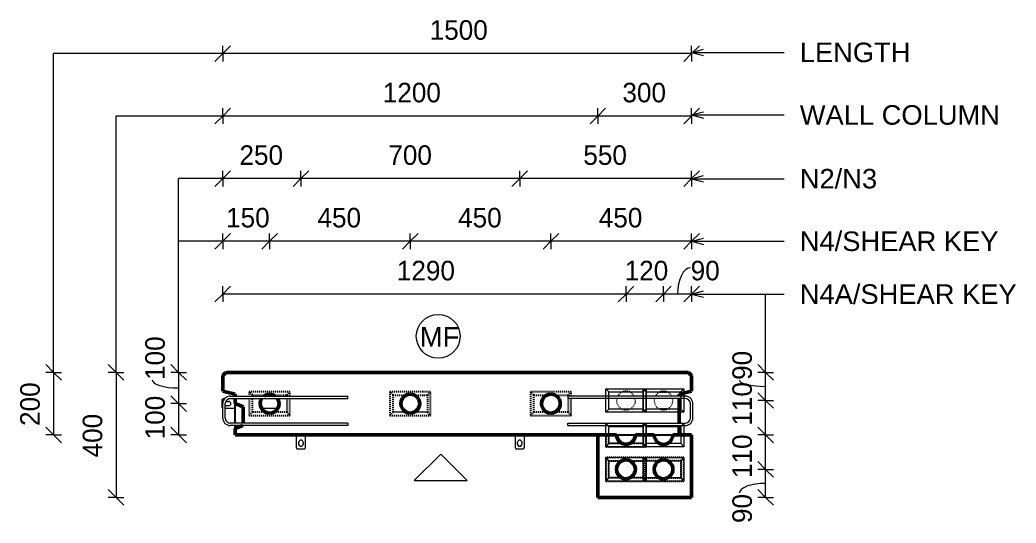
# Model space of a CAD drawing. Header units: millimetres. Extents: x 10041 to 29021, y -1808 to 18539.
# Drawn here: x 19882 to 23068, y 12632 to 14241 of the extents above; entities that cross this region are included whole.
import ezdxf

# ---------------------------------------------------------------- set-up
doc = ezdxf.new("R2010")
doc.units = ezdxf.units.MM
doc.linetypes.add('Dash', pattern=[6.36, 3.18, -3.18])
for name, color, linetype, lineweight in [('A-ANNO-DIMS', 211, 'Continuous', 9), ('A-ANNO-DIMS-25', 211, 'Continuous', 9), ('A-DETL-MBND', 5, 'Continuous', 18), ('A-GENM', 13, 'Continuous', 18), ('A-WALL', 113, 'Continuous', 25), ('A-WALL-HDLN', 110, 'Dash', 25), ('G-ANNO-TEXT', 231, 'Continuous', 9), ('S-COLS', 52, 'Continuous', 18), ('S-COLS-HDLN', 52, 'Dash', 18), ('S-RBAR', 171, 'Continuous', 18)]:
    doc.layers.add(name, color=color, linetype=linetype, lineweight=lineweight)
doc.styles.add('Arial_1', font='arial.ttf', dxfattribs={"height": 62.5})
doc.styles.add('Nirmala UI Semilight_1', font='NirmalaS.ttf', dxfattribs={"height": 62.5})
doc.dimstyles.new('Arrow_Filled_-_2_5_NI_UI_3', dxfattribs={"dimscale": 304.8, "dimtxt": 65.460247, "dimasz": 0.164042, "dimexe": 0.082021, "dimexo": 0.0625, "dimgap": 0.082021, "dimtad": 1, "dimdec": 0, "dimzin": 0, "dimdsep": 46, "dimtxsty": 'Nirmala UI Semilight_1', "dimblk1": 'OBLIQUE', "dimblk2": 'OBLIQUE', "dimsah": 1, "dimcen": 0.09, "dimazin": 0, "dimtfac": 1, "dimtdec": 4, "dimtix": 1, "dimtmove": 0, "dimatfit": 3, "dimfxl": 0.082021, "dimfxlon": 1, "dimtvp": 1, "dimtolj": 1, "dimtzin": 0, "dimarcsym": 2})
doc.dimstyles.new('Arrow_Filled_-_2_5_NI_UI_4', dxfattribs={"dimscale": 304.8, "dimtxt": 65.460247, "dimasz": 0.164042, "dimexe": 0.082021, "dimexo": 0.0625, "dimgap": 0.082021, "dimtad": 1, "dimdec": 0, "dimzin": 0, "dimdsep": 46, "dimtxsty": 'Nirmala UI Semilight_1', "dimblk1": 'OBLIQUE', "dimblk2": 'OBLIQUE', "dimsah": 1, "dimcen": 0.09, "dimazin": 0, "dimtfac": 1, "dimtdec": 4, "dimtix": 1, "dimtmove": 1, "dimatfit": 3, "dimfxl": 0.082021, "dimfxlon": 1, "dimtvp": 1, "dimtolj": 1, "dimtzin": 0, "dimarcsym": 2})
doc.dimstyles.new('Arrow_Filled_-_2_5_NI_UI_5', dxfattribs={"dimscale": 304.8, "dimtxt": 65.460247, "dimasz": 0.164042, "dimexe": 0.082021, "dimexo": 0.0625, "dimgap": 0.082021, "dimtad": 1, "dimdec": 0, "dimzin": 0, "dimdsep": 46, "dimtxsty": 'Nirmala UI Semilight_1', "dimblk1": 'OBLIQUE', "dimblk2": 'OBLIQUE', "dimsah": 1, "dimcen": 0.09, "dimazin": 0, "dimtfac": 1, "dimtdec": 4, "dimtix": 1, "dimtmove": 2, "dimatfit": 3, "dimfxl": 0.082021, "dimfxlon": 1, "dimtvp": 1, "dimtolj": 1, "dimtzin": 0, "dimarcsym": 2})

# ---------------------------------------------------------------- blocks, each defined once
blk = doc.blocks.new('RR spread anchor face based - RR-SA-1_4-160-1726851-Elevation Top1')
at = {"layer": 'A-GENM'}
for p, q in [((-9650.6, 12913.7), (-9650.6, 12873.7)), ((-9620.6, 12873.7), (-9620.6, 12913.7)), ((-9642.6, 12884.2), (-9642.6, 12890.2)), ((-9628.6, 12890.2), (-9628.6, 12884.2)), ((-9650.6, 12873.7), (-9648.1, 12868.7)), ((-9648.1, 12868.7), (-9623.1, 12868.7)), ((-9623.1, 12868.7), (-9620.6, 12873.7))]:
    blk.add_line(p, q, dxfattribs=at)
for centre, start, end in [((-9635.6, 12890.2), 0.0013, 180.0013), ((-9635.6, 12884.2), 180.0013, 0.0013)]:
    blk.add_arc(centre, 7, start, end, dxfattribs=at)
blk = doc.blocks.new('RR spread anchor face based - RR-SA-2_5-250-2997505-Elevation Top1')
at = {"layer": 'A-GENM'}
for p, q in [((-9883.1, 13028.7), (-9888.1, 13026.2)), ((-9888.1, 13026.2), (-9888.1, 13001.2)), ((-9880.3, 13028.7), (-9883.1, 13028.7)), ((-9872.6, 13020.7), (-9866.6, 13020.7)), ((-9866.6, 13006.7), (-9872.6, 13006.7)), ((-9845.6, 13028.7), (-9866.8, 13028.7)), ((-9710, 13028.7), (-9761.1, 13028.7)), ((-9888.1, 13001.2), (-9885.6, 12999.9)), ((-9877.6, 12998.7), (-9845.6, 12998.7)), ((-9761.1, 12998.7), (-9710, 12998.7))]:
    blk.add_line(p, q, dxfattribs=at)
for centre, start, end in [((-9872.6, 13013.7), 224.9249, 270.0013), ((-9872.6, 13013.7), 90.0013, 120.0013), ((-9866.6, 13013.7), 270.0013, 90.0013)]:
    blk.add_arc(centre, 7, start, end, dxfattribs=at)
blk = doc.blocks.new('DIMBLOCK72-Elevation Top1')
at = {"layer": 'A-ANNO-DIMS-25'}
for p, q in [((21940.4, 13363.8), (21965.4, 13388.8)), ((21940.4, 13363.8), (21940.4, 13388.8)), ((22030.4, 13363.8), (22055.4, 13388.8)), ((22030.4, 13363.8), (22030.4, 13388.8)), ((21940.4, 13363.8), (21915.4, 13338.8)), ((22030.4, 13363.8), (21940.4, 13363.8)), ((21940.4, 13363.8), (21940.4, 13338.8)), ((22030.4, 13363.8), (22005.4, 13338.8)), ((22030.4, 13363.8), (22030.4, 13338.8))]:
    blk.add_line(p, q, dxfattribs=at)
blk.add_ellipse((22027.2, 13363.8), major_axis=(0, 84.5), ratio=0.495536, start_param=0, end_param=1.570796, dxfattribs=at)
at = {"layer": 'A-ANNO-DIMS-25', "color": 0, "insert": (22027.2, 13470.4), "char_height": 62.5, "width": 114.258, "attachment_point": 1, "rotation": 0.0007, "line_spacing_factor": 1.142579, "style": 'Nirmala UI Semilight_1'}
blk.add_mtext('90', dxfattribs=at)
blk = doc.blocks.new('_Oblique')
at = {"color": 0, "linetype": 'ByBlock', "lineweight": -2}
blk.add_line((-0.5, -0.5), (0.5, 0.5), dxfattribs=at)
blk = doc.blocks.new('DIMBLOCK73-Elevation Top1')
at = {"layer": 'A-ANNO-DIMS-25'}
for p, q in [((21820.4, 13363.8), (21845.4, 13388.8)), ((21820.4, 13363.8), (21820.4, 13388.8)), ((21940.4, 13363.8), (21965.4, 13388.8)), ((21940.4, 13363.8), (21940.4, 13388.8)), ((21820.4, 13363.8), (21795.4, 13338.8)), ((21940.4, 13363.8), (21820.4, 13363.8)), ((21820.4, 13363.8), (21820.4, 13338.8)), ((21940.4, 13363.8), (21915.4, 13338.8)), ((21940.4, 13363.8), (21940.4, 13338.8))]:
    blk.add_line(p, q, dxfattribs=at)
at = {"layer": 'A-ANNO-DIMS-25', "color": 0, "insert": (21816.1, 13470.4), "char_height": 62.5, "width": 154.248, "attachment_point": 1, "rotation": 0.0007, "line_spacing_factor": 1.142579, "style": 'Nirmala UI Semilight_1'}
blk.add_mtext('120', dxfattribs=at)
blk = doc.blocks.new('DIMBLOCK74-Elevation Top1')
at = {"layer": 'A-ANNO-DIMS-25'}
for p, q in [((20530.4, 13363.8), (20555.4, 13388.8)), ((20530.4, 13363.8), (20530.4, 13388.8)), ((21820.4, 13363.8), (21845.4, 13388.8)), ((21820.4, 13363.8), (21820.4, 13388.8)), ((20530.4, 13363.8), (20505.4, 13338.8)), ((21820.4, 13363.8), (20530.4, 13363.8)), ((20530.4, 13363.8), (20530.4, 13338.8)), ((21820.4, 13363.8), (21795.4, 13338.8)), ((21820.4, 13363.8), (21820.4, 13338.8))]:
    blk.add_line(p, q, dxfattribs=at)
at = {"layer": 'A-ANNO-DIMS-25', "color": 0, "insert": (21087.3, 13470.4), "char_height": 62.5, "width": 211.377, "attachment_point": 1, "rotation": 0.0007, "line_spacing_factor": 1.142579, "style": 'Nirmala UI Semilight_1'}
blk.add_mtext('1290', dxfattribs=at)
blk = doc.blocks.new('DIMBLOCK75-Elevation Top1')
at = {"layer": 'A-ANNO-DIMS-25'}
for p, q in [((22267.1, 12803.6), (22242.1, 12828.6)), ((22267.1, 12803.6), (22242.1, 12803.6)), ((22267.1, 12713.7), (22267.1, 12803.6)), ((22267.1, 12803.6), (22292.1, 12778.7)), ((22267.1, 12803.6), (22292.1, 12803.6)), ((22267.1, 12713.7), (22242.1, 12738.7)), ((22267.1, 12713.7), (22242.1, 12713.7)), ((22267.1, 12713.7), (22292.1, 12688.7)), ((22267.1, 12713.7), (22292.1, 12713.7))]:
    blk.add_line(p, q, dxfattribs=at)
blk.add_ellipse((22267.1, 12727), major_axis=(84.5, 0), ratio=0.374472, start_param=1.570796, end_param=3.141593, dxfattribs=at)
at = {"layer": 'A-ANNO-DIMS-25', "color": 0, "insert": (22160.6, 12631.8), "char_height": 62.5, "width": 114.258, "attachment_point": 1, "rotation": 90, "line_spacing_factor": 1.142579, "style": 'Nirmala UI Semilight_1'}
blk.add_mtext('90', dxfattribs=at)
blk = doc.blocks.new('DIMBLOCK76-Elevation Top1')
at = {"layer": 'A-ANNO-DIMS-25'}
for p, q in [((22267.1, 12913.7), (22242.1, 12938.7)), ((22267.1, 12913.7), (22242.1, 12913.7)), ((22267.1, 12803.6), (22267.1, 12913.7)), ((22267.1, 12913.7), (22292.1, 12888.7)), ((22267.1, 12913.7), (22292.1, 12913.7)), ((22267.1, 12803.6), (22242.1, 12828.6)), ((22267.1, 12803.6), (22242.1, 12803.6)), ((22267.1, 12803.6), (22292.1, 12778.7)), ((22267.1, 12803.6), (22292.1, 12803.6))]:
    blk.add_line(p, q, dxfattribs=at)
at = {"layer": 'A-ANNO-DIMS-25', "color": 0, "insert": (22160.6, 12775.8), "char_height": 62.5, "width": 137.109, "attachment_point": 1, "rotation": 90, "line_spacing_factor": 1.142579, "style": 'Nirmala UI Semilight_1'}
blk.add_mtext('110', dxfattribs=at)
blk = doc.blocks.new('DIMBLOCK77-Elevation Top1')
at = {"layer": 'A-ANNO-DIMS-25'}
for p, q in [((22267.1, 13023.6), (22242.1, 13048.6)), ((22267.1, 13023.6), (22242.1, 13023.6)), ((22267.1, 12913.7), (22267.1, 13023.6)), ((22267.1, 13023.6), (22292.1, 12998.7)), ((22267.1, 13023.6), (22292.1, 13023.6)), ((22267.1, 12913.7), (22242.1, 12938.7)), ((22267.1, 12913.7), (22242.1, 12913.7)), ((22267.1, 12913.7), (22292.1, 12888.7)), ((22267.1, 12913.7), (22292.1, 12913.7))]:
    blk.add_line(p, q, dxfattribs=at)
at = {"layer": 'A-ANNO-DIMS-25', "color": 0, "insert": (22160.6, 12943.3), "char_height": 62.5, "width": 137.109, "attachment_point": 1, "rotation": 90, "line_spacing_factor": 1.142579, "style": 'Nirmala UI Semilight_1'}
blk.add_mtext('110', dxfattribs=at)
blk = doc.blocks.new('DIMBLOCK78-Elevation Top1')
at = {"layer": 'A-ANNO-DIMS-25'}
for p, q in [((22267.1, 13113.7), (22242.1, 13138.7)), ((22267.1, 13113.7), (22242.1, 13113.7)), ((22267.1, 13023.6), (22267.1, 13113.7)), ((22267.1, 13113.7), (22292.1, 13088.7)), ((22267.1, 13113.7), (22292.1, 13113.7)), ((22267.1, 13023.6), (22242.1, 13048.6)), ((22267.1, 13023.6), (22242.1, 13023.6)), ((22267.1, 13023.6), (22292.1, 12998.7)), ((22267.1, 13023.6), (22292.1, 13023.6))]:
    blk.add_line(p, q, dxfattribs=at)
blk.add_ellipse((22267.1, 13089.5), major_axis=(84.5, 0), ratio=0.246219, start_param=3.141593, end_param=4.712389, dxfattribs=at)
at = {"layer": 'A-ANNO-DIMS-25', "color": 0, "insert": (22160.6, 13089.5), "char_height": 62.5, "width": 114.258, "attachment_point": 1, "rotation": 90, "line_spacing_factor": 1.142579, "style": 'Nirmala UI Semilight_1'}
blk.add_mtext('90', dxfattribs=at)
blk = doc.blocks.new('DIMBLOCK79-Elevation Top1')
at = {"layer": 'A-ANNO-DIMS-25'}
for p, q in [((21580.1, 13533.1), (21605.1, 13558.1)), ((21580.1, 13533.1), (21580.1, 13558.1)), ((22030.4, 13533.1), (22055.4, 13558.1)), ((22030.4, 13533.1), (22030.4, 13558.1)), ((21580.1, 13533.1), (21555.1, 13508.1)), ((22030.4, 13533.1), (21580.1, 13533.1)), ((21580.1, 13533.1), (21580.1, 13508.1)), ((22030.4, 13533.1), (22005.4, 13508.1)), ((22030.4, 13533.1), (22030.4, 13508.1))]:
    blk.add_line(p, q, dxfattribs=at)
at = {"layer": 'A-ANNO-DIMS-25', "color": 0, "insert": (21733.2, 13639.6), "char_height": 62.5, "width": 172.815, "attachment_point": 1, "rotation": 0.0007, "line_spacing_factor": 1.142579, "style": 'Nirmala UI Semilight_1'}
blk.add_mtext('450', dxfattribs=at)
blk = doc.blocks.new('DIMBLOCK80-Elevation Top1')
at = {"layer": 'A-ANNO-DIMS-25'}
for p, q in [((21130.4, 13533.1), (21155.4, 13558.1)), ((21130.4, 13533.1), (21130.4, 13558.1)), ((21580.1, 13533.1), (21605.1, 13558.1)), ((21580.1, 13533.1), (21580.1, 13558.1)), ((21130.4, 13533.1), (21105.4, 13508.1)), ((21580.1, 13533.1), (21130.4, 13533.1)), ((21130.4, 13533.1), (21130.4, 13508.1)), ((21580.1, 13533.1), (21555.1, 13508.1)), ((21580.1, 13533.1), (21580.1, 13508.1))]:
    blk.add_line(p, q, dxfattribs=at)
at = {"layer": 'A-ANNO-DIMS-25', "color": 0, "insert": (21283.2, 13639.6), "char_height": 62.5, "width": 172.815, "attachment_point": 1, "rotation": 0.0007, "line_spacing_factor": 1.142579, "style": 'Nirmala UI Semilight_1'}
blk.add_mtext('450', dxfattribs=at)
blk = doc.blocks.new('DIMBLOCK81-Elevation Top1')
at = {"layer": 'A-ANNO-DIMS-25'}
for p, q in [((20680.4, 13533.1), (20705.4, 13558.1)), ((20680.4, 13533.1), (20680.4, 13558.1)), ((21130.4, 13533.1), (21155.4, 13558.1)), ((21130.4, 13533.1), (21130.4, 13558.1)), ((20680.4, 13533.1), (20655.4, 13508.1)), ((21130.4, 13533.1), (20680.4, 13533.1)), ((20680.4, 13533.1), (20680.4, 13508.1)), ((21130.4, 13533.1), (21105.4, 13508.1)), ((21130.4, 13533.1), (21130.4, 13508.1))]:
    blk.add_line(p, q, dxfattribs=at)
at = {"layer": 'A-ANNO-DIMS-25', "color": 0, "insert": (20833.4, 13639.6), "char_height": 62.5, "width": 172.815, "attachment_point": 1, "rotation": 0.0007, "line_spacing_factor": 1.142579, "style": 'Nirmala UI Semilight_1'}
blk.add_mtext('450', dxfattribs=at)
blk = doc.blocks.new('DIMBLOCK82-Elevation Top1')
at = {"layer": 'A-ANNO-DIMS-25'}
for p, q in [((20530.4, 13533.1), (20555.4, 13558.1)), ((20530.4, 13533.1), (20530.4, 13558.1)), ((20680.4, 13533.1), (20705.4, 13558.1)), ((20680.4, 13533.1), (20680.4, 13558.1)), ((20530.4, 13533.1), (20505.4, 13508.1)), ((20680.4, 13533.1), (20530.4, 13533.1)), ((20530.4, 13533.1), (20530.4, 13508.1)), ((20680.4, 13533.1), (20655.4, 13508.1)), ((20680.4, 13533.1), (20680.4, 13508.1))]:
    blk.add_line(p, q, dxfattribs=at)
at = {"layer": 'A-ANNO-DIMS-25', "color": 0, "insert": (20541.1, 13639.6), "char_height": 62.5, "width": 154.248, "attachment_point": 1, "rotation": 0.0007, "line_spacing_factor": 1.142579, "style": 'Nirmala UI Semilight_1'}
blk.add_mtext('150', dxfattribs=at)
blk = doc.blocks.new('DIMBLOCK83-Elevation Top1')
at = {"layer": 'A-ANNO-DIMS-25'}
for p, q in [((21480.4, 13733.1), (21505.4, 13758.1)), ((21480.4, 13733.1), (21480.4, 13758.1)), ((22030.4, 13733.1), (22055.4, 13758.1)), ((22030.4, 13733.1), (22030.4, 13758.1)), ((21480.4, 13733.1), (21455.4, 13708.1)), ((22030.4, 13733.1), (21480.4, 13733.1)), ((21480.4, 13733.1), (21480.4, 13708.1)), ((22030.4, 13733.1), (22005.4, 13708.1)), ((22030.4, 13733.1), (22030.4, 13708.1))]:
    blk.add_line(p, q, dxfattribs=at)
at = {"layer": 'A-ANNO-DIMS-25', "color": 0, "insert": (21683.9, 13839.6), "char_height": 62.5, "width": 171.387, "attachment_point": 1, "rotation": 0.0007, "line_spacing_factor": 1.142579, "style": 'Nirmala UI Semilight_1'}
blk.add_mtext('550', dxfattribs=at)
blk = doc.blocks.new('DIMBLOCK84-Elevation Top1')
at = {"layer": 'A-ANNO-DIMS-25'}
for p, q in [((20780.4, 13733.1), (20805.4, 13758.1)), ((20780.4, 13733.1), (20780.4, 13758.1)), ((21480.4, 13733.1), (21505.4, 13758.1)), ((21480.4, 13733.1), (21480.4, 13758.1)), ((20780.4, 13733.1), (20755.4, 13708.1)), ((21480.4, 13733.1), (20780.4, 13733.1)), ((20780.4, 13733.1), (20780.4, 13708.1)), ((21480.4, 13733.1), (21455.4, 13708.1)), ((21480.4, 13733.1), (21480.4, 13708.1))]:
    blk.add_line(p, q, dxfattribs=at)
at = {"layer": 'A-ANNO-DIMS-25', "color": 0, "insert": (21060.1, 13839.6), "char_height": 62.5, "width": 168.53, "attachment_point": 1, "rotation": 0.0007, "line_spacing_factor": 1.142579, "style": 'Nirmala UI Semilight_1'}
blk.add_mtext('700', dxfattribs=at)
blk = doc.blocks.new('DIMBLOCK85-Elevation Top1')
at = {"layer": 'A-ANNO-DIMS-25'}
for p, q in [((20530.4, 13733.1), (20555.4, 13758.1)), ((20530.4, 13733.1), (20530.4, 13758.1)), ((20780.4, 13733.1), (20805.4, 13758.1)), ((20780.4, 13733.1), (20780.4, 13758.1)), ((20530.4, 13733.1), (20505.4, 13708.1)), ((20780.4, 13733.1), (20530.4, 13733.1)), ((20530.4, 13733.1), (20530.4, 13708.1)), ((20780.4, 13733.1), (20755.4, 13708.1)), ((20780.4, 13733.1), (20780.4, 13708.1))]:
    blk.add_line(p, q, dxfattribs=at)
at = {"layer": 'A-ANNO-DIMS-25', "color": 0, "insert": (20583.9, 13839.6), "char_height": 62.5, "width": 171.387, "attachment_point": 1, "rotation": 0.0007, "line_spacing_factor": 1.142579, "style": 'Nirmala UI Semilight_1'}
blk.add_mtext('250', dxfattribs=at)
blk = doc.blocks.new('DIMBLOCK86-Elevation Top1')
at = {"layer": 'A-ANNO-DIMS-25'}
for p, q in [((21730.3, 13933.1), (21755.3, 13958.1)), ((21730.3, 13933.1), (21730.3, 13958.1)), ((22030.4, 13933.1), (22055.4, 13958.1)), ((22030.4, 13933.1), (22030.4, 13958.1)), ((21730.3, 13933.1), (21705.3, 13908.1)), ((22030.4, 13933.1), (21730.3, 13933.1)), ((21730.3, 13933.1), (21730.3, 13908.1)), ((22030.4, 13933.1), (22005.4, 13908.1)), ((22030.4, 13933.1), (22030.4, 13908.1))]:
    blk.add_line(p, q, dxfattribs=at)
at = {"layer": 'A-ANNO-DIMS-25', "color": 0, "insert": (21808.9, 14039.6), "char_height": 62.5, "width": 171.387, "attachment_point": 1, "rotation": 0.0007, "line_spacing_factor": 1.142579, "style": 'Nirmala UI Semilight_1'}
blk.add_mtext('300', dxfattribs=at)
blk = doc.blocks.new('DIMBLOCK87-Elevation Top1')
at = {"layer": 'A-ANNO-DIMS-25'}
for p, q in [((20530.4, 13933.1), (20555.4, 13958.1)), ((20530.4, 13933.1), (20530.4, 13958.1)), ((21730.3, 13933.1), (21755.3, 13958.1)), ((21730.3, 13933.1), (21730.3, 13958.1)), ((20530.4, 13933.1), (20505.4, 13908.1)), ((21730.3, 13933.1), (20530.4, 13933.1)), ((20530.4, 13933.1), (20530.4, 13908.1)), ((21730.3, 13933.1), (21705.3, 13908.1)), ((21730.3, 13933.1), (21730.3, 13908.1))]:
    blk.add_line(p, q, dxfattribs=at)
at = {"layer": 'A-ANNO-DIMS-25', "color": 0, "insert": (21042.3, 14039.6), "char_height": 62.5, "width": 211.377, "attachment_point": 1, "rotation": 0.0007, "line_spacing_factor": 1.142579, "style": 'Nirmala UI Semilight_1'}
blk.add_mtext('1200', dxfattribs=at)
blk = doc.blocks.new('DIMBLOCK88-Elevation Top1')
at = {"layer": 'A-ANNO-DIMS-25'}
for p, q in [((20530.4, 14133.1), (20555.4, 14158.1)), ((20530.4, 14133.1), (20530.4, 14158.1)), ((22030.4, 14133.1), (22055.4, 14158.1)), ((22030.4, 14133.1), (22030.4, 14158.1)), ((20530.4, 14133.1), (20505.4, 14108.1)), ((22030.4, 14133.1), (20530.4, 14133.1)), ((20530.4, 14133.1), (20530.4, 14108.1)), ((22030.4, 14133.1), (22005.4, 14108.1)), ((22030.4, 14133.1), (22030.4, 14108.1))]:
    blk.add_line(p, q, dxfattribs=at)
at = {"layer": 'A-ANNO-DIMS-25', "color": 0, "insert": (21192.3, 14239.6), "char_height": 62.5, "width": 211.377, "attachment_point": 1, "rotation": 0.0007, "line_spacing_factor": 1.142579, "style": 'Nirmala UI Semilight_1'}
blk.add_mtext('1500', dxfattribs=at)
blk = doc.blocks.new('DIMBLOCK89-Elevation Top1')
at = {"layer": 'A-ANNO-DIMS-25'}
for p, q in [((20389.1, 13113.7), (20364.1, 13138.7)), ((20389.1, 13113.7), (20364.1, 13113.7)), ((20389.1, 13113.7), (20389.1, 13013.7)), ((20389.1, 13113.7), (20414.1, 13088.7)), ((20389.1, 13113.7), (20414.1, 13113.7)), ((20389.1, 13013.7), (20364.1, 13038.7)), ((20389.1, 13013.7), (20364.1, 13013.7)), ((20389.1, 13013.7), (20414.1, 12988.7)), ((20389.1, 13013.7), (20414.1, 13013.7))]:
    blk.add_line(p, q, dxfattribs=at)
blk.add_ellipse((20389.1, 13089.4), major_axis=(84.5, 0), ratio=0.304102, start_param=3.141593, end_param=4.712389, dxfattribs=at)
at = {"layer": 'A-ANNO-DIMS-25', "color": 0, "insert": (20282.5, 13089.4), "char_height": 62.5, "width": 154.248, "attachment_point": 1, "rotation": 90, "line_spacing_factor": 1.142579, "style": 'Nirmala UI Semilight_1'}
blk.add_mtext('100', dxfattribs=at)
blk = doc.blocks.new('DIMBLOCK90-Elevation Top1')
at = {"layer": 'A-ANNO-DIMS-25'}
for p, q in [((20389.1, 13013.7), (20364.1, 13038.7)), ((20389.1, 13013.7), (20364.1, 13013.7)), ((20389.1, 13013.7), (20389.1, 12913.7)), ((20389.1, 13013.7), (20414.1, 12988.7)), ((20389.1, 13013.7), (20414.1, 13013.7)), ((20389.1, 12913.7), (20364.1, 12938.7)), ((20389.1, 12913.7), (20364.1, 12913.7)), ((20389.1, 12913.7), (20414.1, 12888.7)), ((20389.1, 12913.7), (20414.1, 12913.7))]:
    blk.add_line(p, q, dxfattribs=at)
at = {"layer": 'A-ANNO-DIMS-25', "color": 0, "insert": (20282.5, 12899.4), "char_height": 62.5, "width": 154.248, "attachment_point": 1, "rotation": 90, "line_spacing_factor": 1.142579, "style": 'Nirmala UI Semilight_1'}
blk.add_mtext('100', dxfattribs=at)
blk = doc.blocks.new('DIMBLOCK91-Elevation Top1')
at = {"layer": 'A-ANNO-DIMS-25'}
for p, q in [((20189.1, 13113.7), (20164.1, 13138.7)), ((20189.1, 13113.7), (20164.1, 13113.7)), ((20189.1, 13113.7), (20189.1, 12713.7)), ((20189.1, 13113.7), (20214.1, 13088.7)), ((20189.1, 13113.7), (20214.1, 13113.7)), ((20189.1, 12713.7), (20164.1, 12738.7)), ((20189.1, 12713.7), (20164.1, 12713.7)), ((20189.1, 12713.7), (20214.1, 12688.7)), ((20189.1, 12713.7), (20214.1, 12713.7))]:
    blk.add_line(p, q, dxfattribs=at)
at = {"layer": 'A-ANNO-DIMS-25', "color": 0, "insert": (20082.5, 12841.7), "char_height": 62.5, "width": 172.815, "attachment_point": 1, "rotation": 90, "line_spacing_factor": 1.142579, "style": 'Nirmala UI Semilight_1'}
blk.add_mtext('400', dxfattribs=at)
blk = doc.blocks.new('DIMBLOCK92-Elevation Top1')
at = {"layer": 'A-ANNO-DIMS-25'}
for p, q in [((19989.1, 13113.7), (19964.1, 13138.7)), ((19989.1, 13113.7), (19964.1, 13113.7)), ((19989.1, 13113.7), (19989.1, 12913.7)), ((19989.1, 13113.7), (20014.1, 13088.7)), ((19989.1, 13113.7), (20014.1, 13113.7)), ((19989.1, 12913.7), (19964.1, 12938.7)), ((19989.1, 12913.7), (19964.1, 12913.7)), ((19989.1, 12913.7), (20014.1, 12888.7)), ((19989.1, 12913.7), (20014.1, 12913.7))]:
    blk.add_line(p, q, dxfattribs=at)
at = {"layer": 'A-ANNO-DIMS-25', "color": 0, "insert": (19882.5, 12942.3), "char_height": 62.5, "width": 171.387, "attachment_point": 1, "rotation": 90, "line_spacing_factor": 1.142579, "style": 'Nirmala UI Semilight_1'}
blk.add_mtext('200', dxfattribs=at)

msp = doc.modelspace()

# ---------------------------------------------------------------- linework, layer by layer
at = {"layer": 'A-DETL-MBND'}
for p, q in [((19989.1, 13113.7), (19989.1, 14133.1)), ((20530.4, 14133.1), (19989.1, 14133.1)), ((20189.1, 13113.7), (20189.1, 13933.1)), ((20530.4, 13933.1), (20189.1, 13933.1)), ((20389.1, 13113.7), (20389.1, 13733.1)), ((20530.4, 13733.1), (20389.1, 13733.1)), ((20530.4, 13533.1), (20389.1, 13533.1)), ((22267.1, 13113.7), (22267.1, 13363.7)), ((21755.4, 13061.1), (21885.4, 13061.1)), ((21755.4, 12986.1), (21755.4, 13061.1)), ((21755.4, 13061.1), (21765.4, 13051.1)), ((21765.4, 13051.1), (21875.4, 13051.1)), ((21765.4, 12996.1), (21765.4, 13051.1)), ((21885.4, 13061.1), (21875.4, 13051.1)), ((21875.4, 13061.1), (22005.4, 13061.1)), ((21875.4, 12986.1), (21875.4, 13061.1)), ((21875.4, 13061.1), (21885.4, 13051.1)), ((21875.4, 13051.1), (21875.4, 12996.1)), ((21885.4, 13061.1), (21885.4, 12986.1)), ((21885.4, 13051.1), (21995.4, 13051.1)), ((21885.4, 12996.1), (21885.4, 13051.1)), ((22005.4, 13061.1), (21995.4, 13051.1)), ((21995.4, 13051.1), (21995.4, 12996.1)), ((22005.4, 13061.1), (22005.4, 12986.1)), ((21765.4, 12996.1), (21755.4, 12986.1)), ((21885.4, 12986.1), (21755.4, 12986.1)), ((21875.4, 12996.1), (21765.4, 12996.1)), ((21875.4, 12996.1), (21885.4, 12986.1)), ((21885.4, 12996.1), (21875.4, 12986.1)), ((22005.4, 12986.1), (21875.4, 12986.1)), ((21995.4, 12996.1), (21885.4, 12996.1)), ((21995.4, 12996.1), (22005.4, 12986.1)), ((21755.4, 12951), (21885.4, 12951)), ((21755.4, 12876), (21755.4, 12951)), ((21755.4, 12951), (21765.4, 12941)), ((21765.4, 12941), (21875.4, 12941)), ((21765.4, 12886), (21765.4, 12941)), ((21885.4, 12951), (21875.4, 12941)), ((21875.4, 12951), (22005.4, 12951)), ((21875.4, 12876), (21875.4, 12951)), ((21875.4, 12951), (21885.4, 12940.9)), ((21875.4, 12941), (21875.4, 12886)), ((21885.4, 12951), (21885.4, 12876)), ((21885.4, 12940.9), (21995.4, 12940.9)), ((21885.4, 12885.9), (21885.4, 12940.9)), ((22005.4, 12951), (21995.4, 12940.9)), ((21995.4, 12940.9), (21995.4, 12885.9)), ((22005.4, 12951), (22005.4, 12876)), ((21765.4, 12886), (21755.4, 12876)), ((21885.4, 12876), (21755.4, 12876)), ((21875.4, 12886), (21765.4, 12886)), ((21875.4, 12886), (21885.4, 12876)), ((21885.4, 12885.9), (21875.4, 12876)), ((22005.4, 12876), (21875.4, 12876)), ((21995.4, 12885.9), (21885.4, 12885.9)), ((21995.4, 12885.9), (22005.4, 12876)), ((21227.6, 12852.6), (21142.8, 12767.7)), ((21312.5, 12767.7), (21227.6, 12852.6)), ((21755.4, 12841.1), (21885.4, 12841.1)), ((21755.4, 12766.1), (21755.4, 12841.1)), ((21755.4, 12841.1), (21765.4, 12831.1)), ((21765.4, 12831.1), (21875.4, 12831.1)), ((21765.4, 12776.1), (21765.4, 12831.1)), ((21875.4, 12841.1), (22005.4, 12841.1)), ((21875.4, 12766.1), (21875.4, 12841.1)), ((21875.4, 12841.1), (21885.4, 12831.1)), ((21885.4, 12841.1), (21875.4, 12831.1)), ((21875.4, 12831.1), (21875.4, 12776.1)), ((21885.4, 12841.1), (21885.4, 12766.1)), ((21885.4, 12831.1), (21995.4, 12831.1)), ((21885.4, 12776.1), (21885.4, 12831.1)), ((22005.4, 12841.1), (21995.4, 12831.1)), ((21995.4, 12831.1), (21995.4, 12776.1)), ((22005.4, 12841.1), (22005.4, 12766.1)), ((21142.8, 12767.7), (21312.5, 12767.7)), ((21765.4, 12776.1), (21755.4, 12766.1)), ((21885.4, 12766.1), (21755.4, 12766.1)), ((21875.4, 12776.1), (21765.4, 12776.1)), ((21885.4, 12776.1), (21875.4, 12766.1)), ((21875.4, 12776.1), (21885.4, 12766.1)), ((22005.4, 12766.1), (21875.4, 12766.1)), ((21995.4, 12776.1), (21885.4, 12776.1)), ((21995.4, 12776.1), (22005.4, 12766.1))]:
    msp.add_line(p, q, dxfattribs=at)
msp.add_circle((21219.6, 13229.2), 70, dxfattribs=at)
at = {"layer": 'A-WALL', "lineweight": 50}
for p, q in [((20540.4, 13113.7), (20530.4, 13103.7)), ((20530.4, 13103.7), (20530.4, 13053.7)), ((22020.4, 13113.7), (20540.4, 13113.7)), ((22030.4, 13103.7), (22020.4, 13113.7)), ((22030.4, 13053.7), (22030.4, 13103.7)), ((20530.4, 13053.7), (20570.4, 13043.7)), ((20570.4, 13043.7), (20570.4, 13037.7)), ((21990.4, 13043.7), (22030.4, 13053.7)), ((21990.4, 13037.7), (21990.4, 13043.7)), ((20570.4, 13029.7), (20570.4, 13013.7)), ((20570.4, 13013.7), (20595.4, 13003.7)), ((20595.4, 13003.7), (20595.4, 12951.6)), ((21990.4, 12951.6), (21990.4, 13029.7)), ((20595, 12943.6), (20570.4, 12933.7)), ((21990.4, 12913.7), (21990.4, 12943.6)), ((20570.4, 12933.7), (20570.4, 12913.7)), ((21790.4, 12913.7), (20570.4, 12913.7)), ((21730.4, 12913.7), (21730.4, 12713.7)), ((21910.4, 12913.7), (21850.4, 12913.7)), ((22030.4, 12913.7), (21970.4, 12913.7)), ((22030.4, 12713.7), (22030.4, 12913.7)), ((21730.4, 12713.7), (22030.4, 12713.7))]:
    msp.add_line(p, q, dxfattribs=at)
at = {"layer": 'A-WALL'}
for p, q in [((20570.4, 12951.6), (20570.4, 13013.6)), ((20570.4, 12933.7), (20570.4, 12943.6)), ((21790.4, 12913.7), (21970.4, 12913.7))]:
    msp.add_line(p, q, dxfattribs=at)
at = {"layer": 'A-WALL', "lineweight": 50}
for centre, start, end in [((20680.4, 13013.7), 90.0007, 126.0007), ((20680.4, 13013.7), 54.0007, 90.0007), ((21130.4, 13013.7), 90.0007, 270.0007), ((21130.4, 13013.7), 270.0007, 90.0007), ((21580.2, 13013.7), 90.0007, 270.0007), ((21580.2, 13013.7), 270.0007, 90.0007), ((20680.4, 13013.7), 147.5238, 270.0007), ((20680.4, 13013.7), 270.0007, 32.4775), ((21820.4, 12913.7), 180.0007, 270.0007), ((21820.4, 12913.7), 270.0007, 0.0007), ((21940.4, 12913.5), 179.6426, 180.0007), ((21940.4, 12913.5), 180.0007, 0.0007), ((21940.4, 12913.5), 0.0007, 0.3588), ((21820.4, 12803.7), 90.0007, 270.0007), ((21820.4, 12803.7), 270.0007, 90.0007), ((21940.4, 12803.7), 90.0007, 270.0007), ((21940.4, 12803.7), 270.0007, 90.0007)]:
    msp.add_arc(centre, 30, start, end, dxfattribs=at)
at = {"layer": 'A-WALL-HDLN'}
for p, q in [((20745.4, 13051.2), (20615.4, 13051.2)), ((20615.4, 13051.2), (20615.4, 13037.7)), ((20625.4, 13041.2), (20615.4, 13051.2)), ((20625.4, 13041.2), (20668.4, 13041.2)), ((20625.4, 13037.7), (20625.4, 13041.2)), ((20692.4, 13041.2), (20735.4, 13041.2)), ((20735.4, 13041.2), (20745.4, 13051.2)), ((20735.4, 13041.2), (20735.4, 13037.7)), ((20745.4, 13037.7), (20745.4, 13051.2)), ((21195.4, 13051.2), (21065.4, 13051.2)), ((21065.4, 13051.2), (21065.4, 12976.2)), ((21075.4, 13041.2), (21065.4, 13051.2)), ((21075.4, 13041.2), (21118.4, 13041.2)), ((21075.4, 12986.2), (21075.4, 13041.2)), ((21142.4, 13041.2), (21185.4, 13041.2)), ((21185.4, 13041.2), (21195.4, 13051.2)), ((21185.4, 13041.2), (21185.4, 12986.2)), ((21195.4, 12976.2), (21195.4, 13051.2)), ((21645.2, 13051.2), (21515.2, 13051.2)), ((21515.2, 13051.2), (21515.2, 12976.2)), ((21525.2, 13041.2), (21515.2, 13051.2)), ((21525.2, 13041.2), (21568.2, 13041.2)), ((21525.2, 12986.2), (21525.2, 13041.2)), ((21592.1, 13041.2), (21635.2, 13041.2)), ((21635.2, 13041.2), (21645.2, 13051.2)), ((21635.2, 13041.2), (21635.2, 13037.7)), ((21645.2, 13037.7), (21645.2, 13051.2)), ((21832.5, 13051.1), (21808.2, 13051.1)), ((21928.2, 13051.1), (21952.5, 13051.1)), ((20615.4, 13029.7), (20615.4, 12976.2)), ((20625.4, 12986.2), (20625.4, 13029.7)), ((20735.4, 13029.7), (20735.4, 12986.2)), ((20745.4, 12976.2), (20745.4, 13029.7)), ((21635.2, 13029.7), (21635.2, 12986.2)), ((21645.2, 12976.2), (21645.2, 13029.7)), ((20615.4, 12976.2), (20625.4, 12986.2)), ((20615.4, 12976.2), (20745.4, 12976.2)), ((20668.4, 12986.2), (20625.4, 12986.2)), ((20735.4, 12986.2), (20692.4, 12986.2)), ((20735.4, 12986.2), (20745.4, 12976.2)), ((21065.4, 12976.2), (21075.4, 12986.2)), ((21065.4, 12976.2), (21195.4, 12976.2)), ((21118.4, 12986.2), (21075.4, 12986.2)), ((21185.4, 12986.2), (21142.4, 12986.2)), ((21185.4, 12986.2), (21195.4, 12976.2)), ((21515.2, 12976.2), (21525.2, 12986.2)), ((21515.2, 12976.2), (21645.2, 12976.2)), ((21568.2, 12986.2), (21525.2, 12986.2)), ((21635.2, 12986.2), (21592.1, 12986.2)), ((21635.2, 12986.2), (21645.2, 12976.2)), ((21808.5, 12996.1), (21832.2, 12996.1)), ((21952.2, 12996.1), (21928.5, 12996.1)), ((21790.3, 12913.7), (21730.4, 12913.7)), ((21755.4, 12913.7), (21755.4, 12876)), ((21765.4, 12886), (21765.4, 12913.7)), ((21910.3, 12913.7), (21850.4, 12913.7)), ((21875.4, 12913.7), (21875.4, 12886)), ((21885.4, 12876), (21885.4, 12913.7)), ((22030.3, 12913.7), (21970.4, 12913.7)), ((21755.4, 12876), (21765.4, 12886)), ((21755.4, 12876), (21885.4, 12876)), ((21809, 12886), (21765.4, 12886)), ((21875.4, 12886), (21831.8, 12886)), ((21875.4, 12886), (21885.4, 12876)), ((21755.4, 12841.1), (21755.4, 12766.1)), ((22005.4, 12841.1), (21755.4, 12841.1)), ((21765.4, 12831.1), (21755.4, 12841.1)), ((21765.4, 12776.1), (21765.4, 12831.1)), ((21765.4, 12831.1), (21808.2, 12831.1)), ((21832.5, 12831.1), (21875.4, 12831.1)), ((21875.4, 12831.1), (21880.4, 12836.1)), ((21875.4, 12831.1), (21875.4, 12776.1)), ((21885.4, 12831.1), (21880.4, 12836.1)), ((21880.4, 12836.1), (21880.4, 12771.1)), ((21928.2, 12831.1), (21885.4, 12831.1)), ((21885.4, 12776.1), (21885.4, 12831.1)), ((21995.4, 12831.1), (21952.5, 12831.1)), ((22005.4, 12841.1), (21995.4, 12831.1)), ((21995.4, 12831.1), (21995.4, 12776.1)), ((22005.4, 12766.1), (22005.4, 12841.1)), ((21755.4, 12766.1), (21765.4, 12776.1)), ((21755.4, 12766.1), (22005.4, 12766.1)), ((21808.5, 12776.1), (21765.4, 12776.1)), ((21875.4, 12776.1), (21832.2, 12776.1)), ((21875.4, 12776.1), (21880.4, 12771.1)), ((21880.4, 12771.1), (21885.4, 12776.1)), ((21885.4, 12776.1), (21928.5, 12776.1)), ((21952.2, 12776.1), (21995.4, 12776.1)), ((21995.4, 12776.1), (22005.4, 12766.1))]:
    msp.add_line(p, q, dxfattribs=at)
at = {"layer": 'G-ANNO-TEXT', "color": 10}
for p, q in [((22030.4, 14136.8), (22067.9, 14146.8)), ((22030.4, 14136.8), (22067.9, 14126.7)), ((22030.4, 14136.8), (22326.3, 14136.8)), ((22030.4, 13936.8), (22067.9, 13946.8)), ((22030.4, 13936.8), (22067.9, 13926.7)), ((22030.4, 13936.8), (22326.3, 13936.8)), ((22030.4, 13733), (22067.9, 13743.1)), ((22030.4, 13733), (22067.9, 13723)), ((22030.4, 13733), (22326.3, 13733)), ((22030.4, 13532.9), (22067.9, 13543)), ((22030.4, 13532.9), (22067.9, 13522.9)), ((22030.4, 13532.9), (22326.3, 13532.9)), ((22030.4, 13363.8), (22067.9, 13373.9)), ((22030.4, 13363.8), (22067.9, 13353.8)), ((22030.4, 13363.8), (22326.3, 13363.8))]:
    msp.add_line(p, q, dxfattribs=at)
at = {"layer": 'S-COLS', "lineweight": 50}
for p, q in [((21730.4, 12913.7), (21730.4, 12713.7)), ((22030.4, 12913.7), (21990.4, 12913.7)), ((22030.4, 12713.7), (22030.4, 12913.7)), ((21730.4, 12713.7), (22030.4, 12713.7))]:
    msp.add_line(p, q, dxfattribs=at)
at = {"layer": 'S-COLS'}
msp.add_line((21990.4, 12913.7), (21730.4, 12913.7), dxfattribs=at)
at = {"layer": 'S-COLS-HDLN'}
msp.add_line((21990.4, 12913.7), (22030.3, 12913.7), dxfattribs=at)
at = {"layer": 'S-COLS-HDLN', "flags": 128}
for points in [[(21820.4, 13053.7), (21814.2, 13053.1), (21808.2, 13051.1)], [(21832.5, 13051.1), (21826.6, 13053.1), (21820.4, 13053.7)], [(21940.4, 13053.7), (21934.2, 13053.1), (21928.2, 13051.1)], [(21952.5, 13051.1), (21946.6, 13053.1), (21940.4, 13053.7)], [(21808.5, 12996.1), (21814.3, 12994.3), (21820.4, 12993.7)], [(21820.4, 12993.7), (21826.4, 12994.3), (21832.2, 12996.1)], [(21928.5, 12996.1), (21934.3, 12994.3), (21940.4, 12993.7)], [(21940.4, 12993.7), (21946.4, 12994.3), (21952.2, 12996.1)]]:
    msp.add_lwpolyline(points, dxfattribs=at)
at = {"layer": 'S-COLS-HDLN'}
for centre, start, end in [((21820.4, 13023.7), 113.8388, 151.4068), ((21820.4, 13023.7), 28.5946, 66.1625), ((21940.4, 13023.7), 113.8388, 151.4068), ((21940.4, 13023.7), 28.5946, 66.1625), ((21820.4, 13023.7), 168.4423, 246.7291), ((21820.4, 13023.7), 293.2722, 11.559), ((21940.4, 13023.7), 168.4423, 246.7291), ((21940.4, 13023.7), 293.2722, 11.559)]:
    msp.add_arc(centre, 30, start, end, dxfattribs=at)
at = {"layer": 'S-RBAR'}
for p, q in [((20554.4, 13037.7), (20930.4, 13037.7)), ((20930.4, 13029.7), (20930.4, 13037.7)), ((22010.4, 13037.7), (21634.4, 13037.7)), ((21634.4, 13037.7), (21634.4, 13029.7)), ((20530.4, 12967.6), (20530.4, 13013.7)), ((20538.4, 12967.6), (20538.4, 13013.7)), ((20554.4, 13029.7), (20930.4, 13029.7)), ((22010.4, 13029.7), (21634.4, 13029.7)), ((22026.4, 12967.6), (22026.4, 13013.7)), ((22034.4, 12967.6), (22034.4, 13013.7)), ((20930.4, 12951.6), (20554.4, 12951.6)), ((20930.4, 12943.6), (20554.4, 12943.6)), ((20930.4, 12951.6), (20930.4, 12943.6)), ((21634.4, 12951.6), (22010.4, 12951.6)), ((21634.4, 12943.6), (21634.4, 12951.6)), ((21634.4, 12943.6), (22010.4, 12943.6))]:
    msp.add_line(p, q, dxfattribs=at)
for centre, radius, start, end in [((20554.4, 13013.7), 24, 90.0007, 180.0007), ((22010.4, 13013.7), 24, 0.0007, 90.0007), ((20554.4, 13013.7), 16, 90.0007, 180.0007), ((22010.4, 13013.7), 16, 0.0007, 90.0007), ((20554.4, 12967.6), 24, 180.0007, 270.0007), ((20554.4, 12967.6), 16, 180.0007, 270.0007), ((22010.4, 12967.6), 16, 270.0007, 0.0007), ((22010.4, 12967.6), 24, 270.0007, 0.0007)]:
    msp.add_arc(centre, radius, start, end, dxfattribs=at)

# ---------------------------------------------------------------- block references
at = {"layer": 'A-GENM'}
for name, p in [('RR spread anchor face based - RR-SA-2_5-250-2997505-Elevation Top1', (30416, 0)), ('RR spread anchor face based - RR-SA-1_4-160-1726851-Elevation Top1', (30416, 0)), ('RR spread anchor face based - RR-SA-1_4-160-1726851-Elevation Top1', (31116, 0))]:
    msp.add_blockref(name, p, dxfattribs=at)

# ---------------------------------------------------------------- texts
at = {"layer": 'G-ANNO-TEXT', "color": 7, "char_height": 62.5, "attachment_point": 1, "rotation": 0.0007, "style": 'Arial_1'}
for s, insert, width in [('LENGTH', (22376.3, 14168), 428.903), ('WALL COLUMN', (22376.3, 13968), 775.633), ('N2/N3', (22376.3, 13764.3), 298.629), ('N4/SHEAR KEY', (22376.3, 13564.2), 767.616), ('N4A/SHEAR KEY', (22376.3, 13395.1), 837.763), ('MF', (21161.1, 13258.7), 150.316)]:
    msp.add_mtext(s, dxfattribs=dict(at, insert=insert, width=width))

# ---------------------------------------------------------------- dimensions: what is measured, and where the dimension line sits
at = {"layer": 'A-ANNO-DIMS'}
for base, p1, p2, angle, override, picture, middle in [((20530.4, 14133.1), (22030.4, 14108.1), (20530.4, 14108.1), 0.0007, {"dimpost": '<>', "dimfxl": 1499.999698}, 'DIMBLOCK88-Elevation Top1', (21280.4, 14190.5)), ((20530.4, 13933.1), (21730.3, 13908.1), (20530.4, 13908.1), 0.0007, {"dimpost": '<>', "dimfxl": 1199.983984}, 'DIMBLOCK87-Elevation Top1', (21130.4, 13990.5)), ((21730.3, 13933.1), (22030.4, 13908.1), (21730.3, 13908.1), 0.0007, {"dimpost": '<>', "dimfxl": 300.016016}, 'DIMBLOCK86-Elevation Top1', (21880.4, 13990.4)), ((20530.4, 13733.1), (20780.4, 13708.1), (20530.4, 13708.1), 0.0007, {"dimpost": '<>', "dimfxl": 250}, 'DIMBLOCK85-Elevation Top1', (20655.4, 13790.4)), ((20780.4, 13733.1), (21480.4, 13708.1), (20780.4, 13708.1), 0.0007, {"dimpost": '<>', "dimfxl": 700}, 'DIMBLOCK84-Elevation Top1', (21130.4, 13790.4)), ((21480.4, 13733.1), (22030.4, 13708.1), (21480.4, 13708.1), 0.0007, {"dimpost": '<>', "dimfxl": 550}, 'DIMBLOCK83-Elevation Top1', (21755.4, 13790.4)), ((20530.4, 13533.1), (20680.4, 13508.1), (20530.4, 13508.1), 0.0007, {"dimpost": '<>', "dimfxl": 150}, 'DIMBLOCK82-Elevation Top1', (20605.4, 13590.5)), ((20680.4, 13533.1), (21130.4, 13508.1), (20680.4, 13508.1), 0.0007, {"dimpost": '<>', "dimfxl": 450}, 'DIMBLOCK81-Elevation Top1', (20905.4, 13590.4)), ((21130.4, 13533.1), (21580.1, 13508.1), (21130.4, 13508.1), 0.0007, {"dimpost": '<>', "dimfxl": 449.783984}, 'DIMBLOCK80-Elevation Top1', (21355.3, 13590.4)), ((21580.1, 13533.1), (22030.4, 13508.1), (21580.1, 13508.1), 0.0007, {"dimpost": '<>', "dimfxl": 450.215714}, 'DIMBLOCK79-Elevation Top1', (21805.3, 13590.4)), ((20530.4, 13363.8), (21820.4, 13338.8), (20530.4, 13338.8), 0.0007, {"dimpost": '<>', "dimfxl": 1289.999698}, 'DIMBLOCK74-Elevation Top1', (21175.4, 13421.3)), ((21820.4, 13363.8), (21940.4, 13338.8), (21820.4, 13338.8), 0.0007, {"dimpost": '<>', "dimfxl": 120}, 'DIMBLOCK73-Elevation Top1', (21880.4, 13421.3)), ((19989.1, 12913.7), (20014.1, 13113.7), (20014.1, 12913.7), 270.0007, {"dimpost": '<>', "dimfxl": 200}, 'DIMBLOCK92-Elevation Top1', (20046.4, 13013.7)), ((20189.1, 12713.7), (20214.1, 13113.7), (20214.1, 12713.7), 270.0007, {"dimpost": '<>', "dimfxl": 400}, 'DIMBLOCK91-Elevation Top1', (20246.4, 12913.7)), ((20389.1, 12913.7), (20414.1, 13013.7), (20414.1, 12913.7), 270.0007, {"dimpost": '<>', "dimfxl": 100.001655}, 'DIMBLOCK90-Elevation Top1', (20446.5, 12963.7))]:
    dim = msp.add_linear_dim(base=base, p1=p1, p2=p2, angle=angle, dimstyle='Arrow_Filled_-_2_5_NI_UI_3', override=override, dxfattribs=at)
    dim.commit()
    dim.dimension.update_dxf_attribs({"geometry": picture, "text_midpoint": middle})
dim = msp.add_linear_dim(base=(21940.4, 13363.8), p1=(22030.4, 13338.8), p2=(21940.4, 13338.8), angle=0.0007, dimstyle='Arrow_Filled_-_2_5_NI_UI_4', override={"dimpost": '<>', "dimfxl": 90.000302}, dxfattribs=at)
dim.commit()
dim.dimension.update_dxf_attribs({"geometry": 'DIMBLOCK72-Elevation Top1', "text_midpoint": (22084.4, 13428.7), "dimtype": 160})
for base, p1, p2, dimstyle, override, picture, middle in [((20389.1, 13013.7), (20414.1, 13113.7), (20414.1, 13013.7), 'Arrow_Filled_-_2_5_NI_UI_4', {"dimpost": '<>', "dimfxl": 99.998345}, 'DIMBLOCK89-Elevation Top1', (20324.2, 13166.5)), ((22267.1, 13113.7), (22242.1, 13023.6), (22242.1, 13113.7), 'Arrow_Filled_-_2_5_NI_UI_4', {"dimpost": '<>', "dimfxl": 90.059273}, 'DIMBLOCK78-Elevation Top1', (22202.3, 13146.6)), ((22267.1, 13023.6), (22242.1, 12913.7), (22242.1, 13023.6), 'Arrow_Filled_-_2_5_NI_UI_5', {"dimpost": '<>', "dimfxl": 109.940727}, 'DIMBLOCK77-Elevation Top1', (22202.3, 13011.9)), ((22267.1, 12913.7), (22242.1, 12803.6), (22242.1, 12913.7), 'Arrow_Filled_-_2_5_NI_UI_5', {"dimpost": '<>', "dimfxl": 110.059273}, 'DIMBLOCK76-Elevation Top1', (22202.3, 12844.4)), ((22267.1, 12803.6), (22242.1, 12713.7), (22242.1, 12803.6), 'Arrow_Filled_-_2_5_NI_UI_4', {"dimpost": '<>', "dimfxl": 89.940727}, 'DIMBLOCK75-Elevation Top1', (22202.3, 12688.9))]:
    dim = msp.add_linear_dim(base=base, p1=p1, p2=p2, angle=270.0007, dimstyle=dimstyle, override=override, dxfattribs=at)
    dim.commit()
    dim.dimension.update_dxf_attribs({"geometry": picture, "text_midpoint": middle, "dimtype": 160, "text_rotation": 90})

doc.saveas('drawing.dxf')
